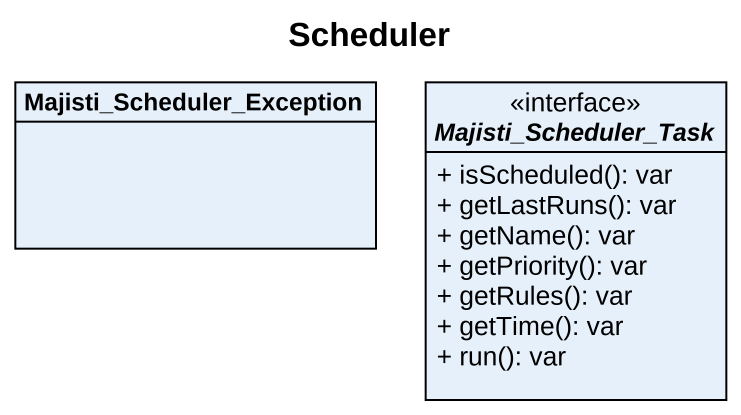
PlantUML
@startuml
title Scheduler
hide circle
hide empty members
skinparam classAttributeIconSize 0
class Majisti_Scheduler_Exception
interface Majisti_Scheduler_Task <<interface>> {
  + isScheduled(): var
  + getLastRuns(): var
  + getName(): var
  + getPriority(): var
  + getRules(): var
  + getTime(): var
  + run(): var
}
@enduml
